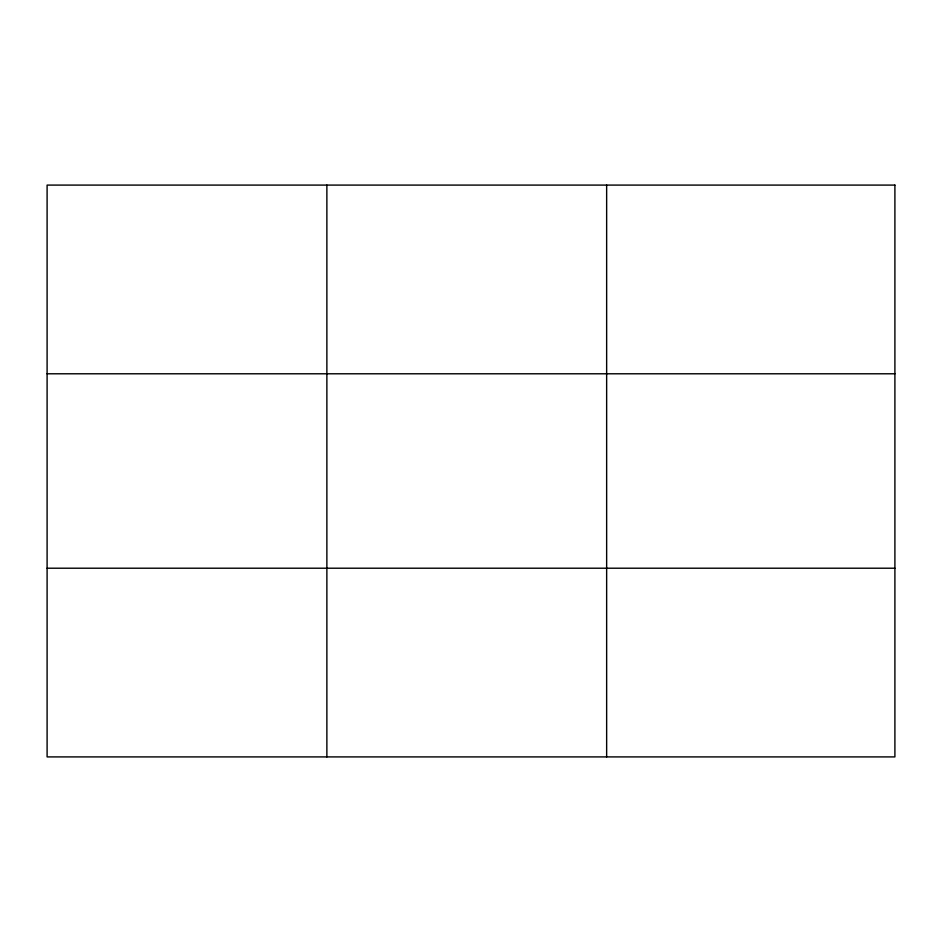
<?xml version="1.0" encoding="UTF-8"?>
<svg xmlns="http://www.w3.org/2000/svg" width="942" height="942" viewBox="0 0 942 942"><rect width="100%" height="100%" fill="white"/><g stroke="black" fill="none" stroke-linecap="round" stroke-linejoin="round"><path stroke-width="1.41" d="M326.874 756.909L326.874 185.091M606.648 756.909L606.648 185.091M47.1 373.786L894.9 373.786M47.1 568.214L894.9 568.214M894.9 185.091L894.9 756.909L47.1 756.909L47.1 185.091L894.9 185.091"/></g></svg>
